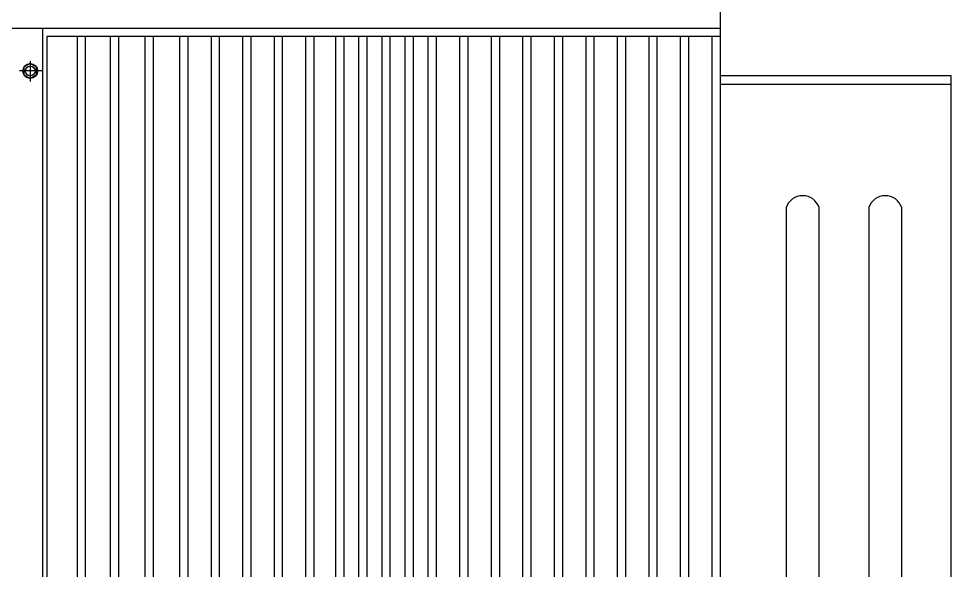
# Model space of a CAD drawing. Header units: millimetres. Extents: x 20927 to 53748, y 38421 to 54891.
# Drawn here: x 33973 to 35102, y 45741 to 46410 of the extents above; entities that cross this region are included whole.
import ezdxf

# ---------------------------------------------------------------- set-up
doc = ezdxf.new("R2010")
doc.units = ezdxf.units.MM
doc.linetypes.add('CENTERX2', pattern=[101.6, 63.5, -12.7, 12.7, -12.7])
doc.layers.add('Btrans.', color=2, linetype='Continuous')
doc.layers.add('HIGHT', color=8, linetype='Continuous')

msp = doc.modelspace()

# ---------------------------------------------------------------- linework, layer by layer
at = {"layer": 'Btrans.'}
for p, q in [((34822, 46428), (34822, 44467.6)), ((33152, 46398), (34822, 46398)), ((34002, 46398), (34002, 44568.6))]:
    msp.add_line(p, q, dxfattribs=at)
for points in [[(34822, 44635.9), (35102, 44635.9), (35102, 46340.3), (34822, 46340.3)], [(34822, 46330.3), (35102, 46330.3)]]:
    msp.add_lwpolyline(points, dxfattribs=at)
at = {"layer": 'HIGHT'}
for p, q in [((34043.7, 46388), (34043.7, 44578.2)), ((34053.7, 46388), (34053.7, 44578.2)), ((34083.7, 46388), (34083.7, 44578.2)), ((34093.7, 46388), (34093.7, 44578.2)), ((34125.7, 46388), (34125.7, 44578.2)), ((34135.7, 46388), (34135.7, 44578.2)), ((34167.7, 46388), (34167.7, 44578.2)), ((34177.7, 46388), (34177.7, 44578.2)), ((34205.9, 46388), (34205.9, 44578.2)), ((34215.9, 46388), (34215.9, 44578.2)), ((34244, 46388), (34244, 44578.2)), ((34254, 46388), (34254, 44578.2)), ((34282.2, 46388), (34282.2, 44578.2)), ((34292.2, 46388), (34292.2, 44578.2)), ((34320.4, 46388), (34320.4, 44578.2)), ((34330.4, 46388), (34330.4, 44578.2)), ((34356.5, 46388), (34356.5, 44578.2)), ((34366.5, 46388), (34366.5, 44578.2)), ((34384.5, 46388), (34384.5, 44578.2)), ((34394.5, 46388), (34394.5, 44578.2)), ((34412.5, 46388), (34412.5, 44578.2)), ((34422.5, 46388), (34422.5, 44578.2)), ((34440.5, 46388), (34440.5, 44578.2)), ((34450.5, 46388), (34450.5, 44578.2)), ((34468.5, 46388), (34468.5, 44578.2)), ((34478.5, 46388), (34478.5, 44578.2)), ((34506.7, 46388), (34506.7, 44578.2)), ((34516.7, 46388), (34516.7, 44578.2)), ((34544.9, 46388), (34544.9, 44578.2)), ((34554.9, 46388), (34554.9, 44578.2)), ((34583, 46388), (34583, 44578.2)), ((34593, 46388), (34593, 44578.2)), ((34621.2, 46388), (34621.2, 44578.2)), ((34631.2, 46388), (34631.2, 44578.2)), ((34659.4, 46388), (34659.4, 44578.2)), ((34669.4, 46388), (34669.4, 44578.2)), ((34697.5, 46388), (34697.5, 44578.2)), ((34707.5, 46388), (34707.5, 44578.2)), ((34735.7, 46388), (34735.7, 44578.2)), ((34745.7, 46388), (34745.7, 44578.2)), ((34773.9, 46388), (34773.9, 44578.2)), ((34783.9, 46388), (34783.9, 44578.2)), ((34812, 46388), (34812, 44578.2))]:
    msp.add_line(p, q, dxfattribs=at)
at = {"layer": 'HIGHT', "linetype": 'CENTERX2'}
for p, q in [((33987, 46358), (33987, 46333.5)), ((34002.6, 46346.1), (33974, 46346.1))]:
    msp.add_line(p, q, dxfattribs=at)
at = {"layer": 'HIGHT'}
msp.add_lwpolyline([(34822, 46388), (34007, 46388), (34007, 44568.6)], dxfattribs=at)
msp.add_lwpolyline([(33987, 46337.2), (33994.8, 46341.6), (33994.8, 46350.6), (33987, 46355.1), (33979.3, 46350.6), (33979.3, 46341.6)], close=True, dxfattribs=at)
for points in [[(34902, 46180.6), (34902, 44795.6, 0.718827), (34942, 44795.6), (34942, 46180.6, 0.718827)], [(35002, 46180.6), (35002, 44795.6, 0.718827), (35042, 44795.6), (35042, 46180.6, 0.718827)]]:
    msp.add_lwpolyline(points, format="xyb", close=True, dxfattribs=at)
for radius in [8.95, 5.9]:
    msp.add_circle((33987, 46346.1), radius, dxfattribs=at)

doc.saveas('drawing.dxf')
